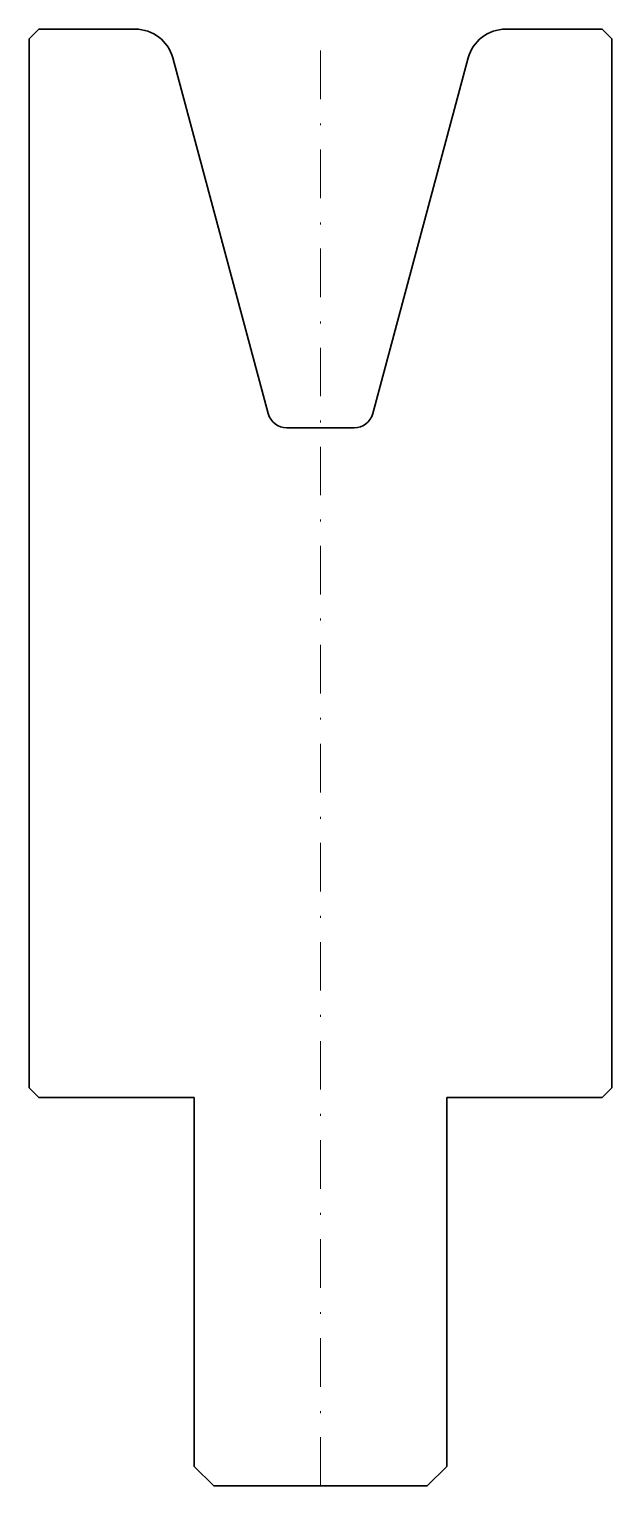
# Model space of a CAD drawing. Header units: millimetres. Extents: x -15 to 15, y -75 to 0.
import ezdxf

# ---------------------------------------------------------------- set-up
doc = ezdxf.new("R2010")
doc.units = ezdxf.units.MM
doc.header["$LTSCALE"] = 5
doc.linetypes.add('AUSGEZOGEN', pattern=[0])
doc.linetypes.add('DASHDOT', pattern=[1, 0.5, -0.25, 0, -0.25])
doc.layers.add('2', color=7, linetype='Continuous')

msp = doc.modelspace()

# ---------------------------------------------------------------- linework, layer by layer
at = {"layer": '2', "color": 7, "linetype": 'AUSGEZOGEN', "lineweight": 35}
for p, q in [((-14.5, 0), (-9.535, 0)), ((9.535, 0), (14.5, 0)), ((-15, -0.5), (-14.5, 0)), ((-15, -54.5), (-15, -0.5)), ((14.5, 0), (15, -0.5)), ((15, -0.5), (15, -54.5)), ((-7.603, -1.482), (-2.699, -19.785)), ((2.699, -19.785), (7.603, -1.482)), ((-1.733, -20.526), (1.733, -20.526)), ((-14.5, -55), (-15, -54.5)), ((15, -54.5), (14.5, -55)), ((-6.5, -55), (-14.5, -55)), ((-6.5, -74), (-6.5, -55)), ((6.5, -55), (6.5, -74)), ((14.5, -55), (6.5, -55)), ((-5.5, -75), (-6.5, -74)), ((6.5, -74), (5.5, -75)), ((5.5, -75), (-5.5, -75))]:
    msp.add_line(p, q, dxfattribs=at)
at = {"layer": '2', "color": 7, "linetype": 'DASHDOT', "lineweight": 18}
msp.add_line((0, -75), (0, 0), dxfattribs=at)
at = {"layer": '2', "color": 7, "linetype": 'AUSGEZOGEN', "lineweight": 35}
for centre, radius, start, end in [((-9.535, -2), 2, 15, 90), ((9.535, -2), 2, 90, 165), ((-1.733, -19.526), 1, 195, 270), ((1.733, -19.526), 1, 270, 345)]:
    msp.add_arc(centre, radius, start, end, dxfattribs=at)

doc.saveas('drawing.dxf')
